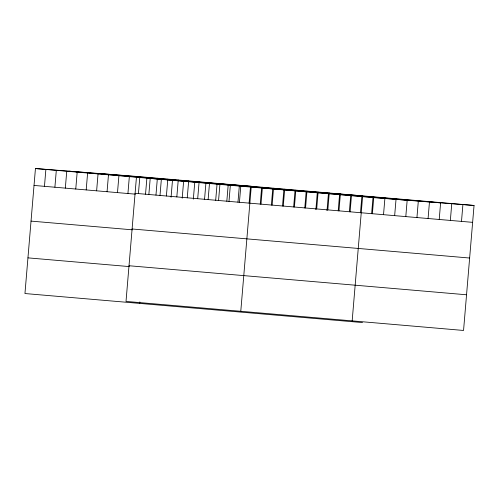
<?xml version="1.0" encoding="UTF-8"?>
<svg xmlns="http://www.w3.org/2000/svg" width="499" height="499" viewBox="0 0 499 499"><rect width="100%" height="100%" fill="white"/><g stroke="black" fill="none" stroke-linecap="round" stroke-linejoin="round"><path stroke-width="0.75" d="M136.514 176.428L126.016 301.415L463.552 330.457L474.05 205.463L136.514 176.428L35.448 168.543L24.95 293.537L362.486 322.572M44.461 186.333L45.877 169.442M54.896 187.231L56.312 170.34M65.325 188.129L66.747 171.238M75.761 189.021L77.177 172.136M86.19 189.919L87.612 173.034M96.625 190.818L98.041 173.933M107.06 191.716L108.476 174.831M117.49 192.614L118.912 175.723M127.925 193.512L129.341 176.621M138.423 193.643L139.776 177.519M145.527 194.211L146.949 177.32M139.714 303.411L139.839 301.926M148.852 194.541L150.205 178.417L251.278 186.295L240.78 311.289M155.962 195.109L157.378 178.218M159.992 195.496L161.345 179.378M166.392 196.007L167.814 179.116M171.07 197.224L172.486 180.332M176.827 196.905L178.243 180.014M182.204 198.184L183.626 181.293M187.262 197.804L188.678 180.912M193.344 199.138L194.766 182.254M197.691 198.696L199.113 181.811M204.546 199.332L205.9 183.208M208.127 199.594L209.543 182.709M215.687 200.286L217.04 184.168M218.562 200.492L219.978 183.607M226.827 201.247L228.18 185.123M228.991 201.39L230.413 184.505M237.967 202.207L239.32 186.083M239.426 202.288L240.842 185.397M249.101 203.162L250.454 187.044M260.241 204.122L261.595 187.998L362.661 195.882L352.169 320.869M260.996 204.147L262.418 187.256M271.381 205.077L272.735 188.959M272.136 205.101L273.552 188.217M282.521 206.037L283.875 189.919M283.276 206.062L284.692 189.171M293.655 206.998L295.009 190.874M294.41 207.016L295.832 190.131M304.795 207.952L306.149 191.834M305.55 207.977L306.972 191.086M315.873 209.68L317.289 192.789M316.69 208.938L318.106 192.046M327.007 210.64L328.429 193.749M327.831 209.892L329.246 193.007M338.21 210.828L339.563 194.71M338.964 210.852L340.387 193.961M349.35 211.788L350.703 195.664M350.105 211.813L351.527 194.922M360.49 212.742L361.844 196.625M371.63 213.703L372.984 197.585L474.05 205.463M372.385 213.728L373.801 196.837M383.525 214.682L384.941 197.797M394.659 215.643L396.081 198.752M405.799 216.603L407.215 199.712M416.939 217.558L418.355 200.673M428.08 218.518L429.496 201.627M439.214 219.479L440.636 202.588M450.354 220.433L451.77 203.548M461.494 221.394L462.91 204.503M103.162 173.827L440.698 202.862M68.8 171.145L406.336 200.18M35.448 168.543L372.984 197.585M135.098 193.313L472.634 222.348M34.026 185.435L135.379 194.155M132.098 228.985L469.634 258.027M31.032 221.107L132.378 229.827M129.016 265.742L466.553 294.778M27.944 257.864L129.297 266.585"/></g></svg>
